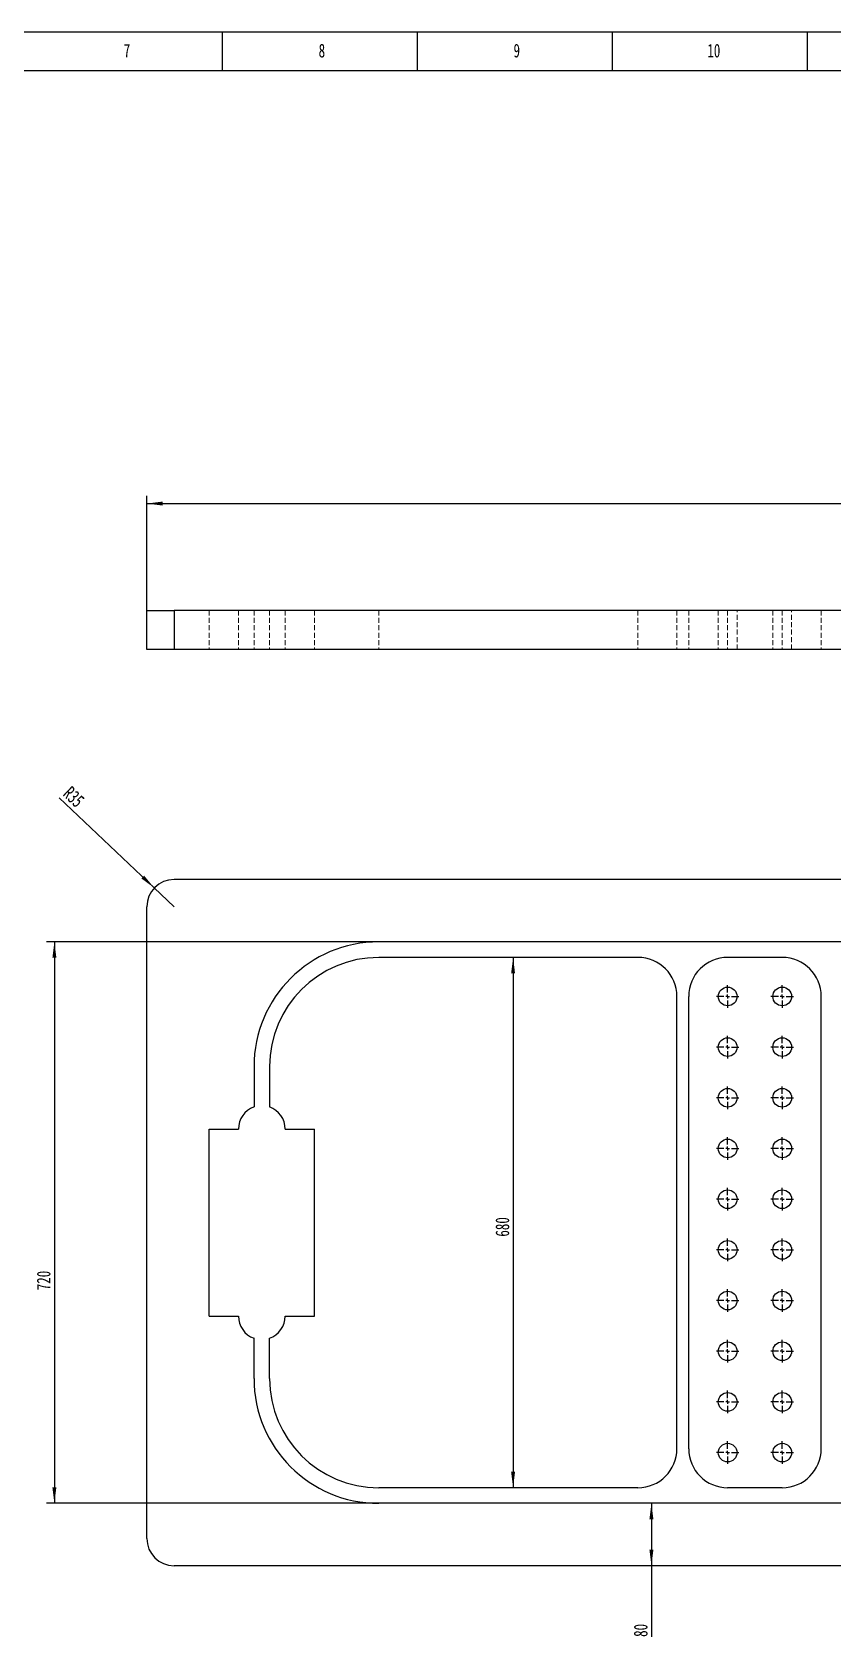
# Model space of a CAD drawing. Header units: millimetres. Extents: x 0 to 1189, y 0 to 841.
# Drawn here: x 303.2 to 508.6, y 429.4 to 841 of the extents above; entities that cross this region are included whole.
import ezdxf

# ---------------------------------------------------------------- set-up
doc = ezdxf.new("R2010")
doc.units = ezdxf.units.MM
doc.linetypes.add('HIDDEN', pattern=[1.905, 1.27, -0.635])
doc.layers.add('10', color=7, linetype='Continuous')
doc.layers.add('5', color=7, linetype='Continuous')
doc.styles.add('SLDTEXTSTYLE5', font='TXT', dxfattribs={"width": 0.7})
doc.dimstyles.new('SLDDIMSTYLE0', dxfattribs={"dimtxt": 3.5, "dimasz": 4.08, "dimexe": 0, "dimexo": 0.0625, "dimgap": 0.875, "dimtad": 2, "dimlfac": 5, "dimrnd": 1e-09, "dimzin": 12, "dimdsep": 46, "dimtxsty": 'SLDTEXTSTYLE5', "dimsah": 1, "dimcen": 0, "dimadec": 0, "dimazin": 3, "dimtfac": 1, "dimtofl": 0, "dimtmove": 0, "dimatfit": 3, "dimfxl": 1, "dimfrac": 2, "dimtolj": 1, "dimtzin": 12, "dimarcsym": 0})
doc.dimstyles.new('SLDDIMSTYLE1', dxfattribs={"dimtxt": 3.5, "dimasz": 4.08, "dimexe": 0, "dimexo": 0.0625, "dimgap": 0.875, "dimtad": 2, "dimlfac": 5, "dimrnd": 1e-09, "dimzin": 12, "dimdsep": 46, "dimtxsty": 'SLDTEXTSTYLE5', "dimsah": 1, "dimcen": 0.09, "dimadec": 0, "dimazin": 3, "dimtfac": 1, "dimtofl": 0, "dimtmove": 0, "dimatfit": 3, "dimfxl": 1, "dimfrac": 2, "dimtolj": 1, "dimtzin": 12, "dimarcsym": 0})

# ---------------------------------------------------------------- blocks, each defined once
blk = doc.blocks.new('_D')
at = {"layer": '10'}
for q in [(310.19, 644.59), (339.64, 616.67)]:
    blk.add_line((334.56, 621.49), q, dxfattribs=at)
blk.add_solid([(334.56, 621.49), (331.94, 624.66), (331.25, 623.93)], dxfattribs=at)
at = {"layer": '10', "insert": (313.3, 647.86), "char_height": 3.5, "attachment_point": 1, "rotation": 316.526, "style": 'SLDTEXTSTYLE5'}
blk.add_mtext('R35', dxfattribs=at)
blk = doc.blocks.new('_D_3')
at = {"layer": '10'}
for p, q in [((392.14, 607.67), (306.93, 607.67)), ((308.93, 607.67), (308.93, 463.67)), ((392.14, 463.67), (306.93, 463.67))]:
    blk.add_line(p, q, dxfattribs=at)
for points in [[(308.93, 607.67), (308.42, 603.59), (309.44, 603.59)], [(308.93, 463.67), (309.44, 467.75), (308.42, 467.75)]]:
    blk.add_solid(points, dxfattribs=at)
at = {"layer": '10', "insert": (304.42, 518.31), "char_height": 3.5, "attachment_point": 1, "rotation": 90, "style": 'SLDTEXTSTYLE5'}
blk.add_mtext('720', dxfattribs=at)
blk = doc.blocks.new('_D_11')
at = {"layer": '10'}
for p, q in [((462.08, 463.67), (462.08, 447.67)), ((462.08, 447.67), (462.08, 429.41))]:
    blk.add_line(p, q, dxfattribs=at)
for points in [[(462.08, 463.67), (461.57, 459.59), (462.59, 459.59)], [(462.08, 447.67), (462.59, 451.75), (461.57, 451.75)]]:
    blk.add_solid(points, dxfattribs=at)
at = {"layer": '10', "insert": (457.57, 429.41), "char_height": 3.5, "attachment_point": 1, "rotation": 90, "style": 'SLDTEXTSTYLE5'}
blk.add_mtext('80', dxfattribs=at)
blk = doc.blocks.new('_D_12')
at = {"layer": '10'}
blk.add_line((426.6, 603.67), (426.6, 467.67), dxfattribs=at)
for points in [[(426.6, 603.67), (426.09, 599.59), (427.1, 599.59)], [(426.6, 467.67), (427.1, 471.75), (426.09, 471.75)]]:
    blk.add_solid(points, dxfattribs=at)
at = {"layer": '10', "insert": (422.08, 532.06), "char_height": 3.5, "attachment_point": 1, "rotation": 90, "style": 'SLDTEXTSTYLE5'}
blk.add_mtext('680', dxfattribs=at)
blk = doc.blocks.new('SW_CENTERMARKSYMBOL_0')
at = {"layer": '10', "color": 0}
for p, q in [((-1, 0), (-2.9, 0)), ((0, 0), (-0.5, 0)), ((0, 1), (0, 2.9)), ((0, 0), (0, 0.5)), ((0, 0), (0, -0.5)), ((0, 0), (0.5, 0)), ((1, 0), (2.9, 0)), ((0, -1), (0, -2.9))]:
    blk.add_line(p, q, dxfattribs=at)
blk = doc.blocks.new('SW_CENTERMARKSYMBOL_1')
at = {"layer": '10', "color": 0}
for p, q in [((-1, 0), (-2.9, 0)), ((0, 0), (-0.5, 0)), ((0, 1), (0, 2.9)), ((0, 0), (0, 0.5)), ((0, 0), (0, -0.5)), ((0, 0), (0.5, 0)), ((1, 0), (2.9, 0)), ((0, -1), (0, -2.9))]:
    blk.add_line(p, q, dxfattribs=at)
blk = doc.blocks.new('SW_CENTERMARKSYMBOL_2')
at = {"layer": '10', "color": 0}
for p, q in [((-1, 0), (-2.9, 0)), ((0, 0), (-0.5, 0)), ((0, 1), (0, 2.9)), ((0, 0), (0, 0.5)), ((0, 0), (0, -0.5)), ((0, 0), (0.5, 0)), ((1, 0), (2.9, 0)), ((0, -1), (0, -2.9))]:
    blk.add_line(p, q, dxfattribs=at)
blk = doc.blocks.new('SW_CENTERMARKSYMBOL_3')
at = {"layer": '10', "color": 0}
for p, q in [((-1, 0), (-2.9, 0)), ((0, 0), (-0.5, 0)), ((0, 1), (0, 2.9)), ((0, 0), (0, 0.5)), ((0, 0), (0, -0.5)), ((0, 0), (0.5, 0)), ((1, 0), (2.9, 0)), ((0, -1), (0, -2.9))]:
    blk.add_line(p, q, dxfattribs=at)
blk = doc.blocks.new('SW_CENTERMARKSYMBOL_4')
at = {"layer": '10', "color": 0}
for p, q in [((-1, 0), (-2.9, 0)), ((0, 0), (-0.5, 0)), ((0, 1), (0, 2.9)), ((0, 0), (0, 0.5)), ((0, 0), (0, -0.5)), ((0, 0), (0.5, 0)), ((1, 0), (2.9, 0)), ((0, -1), (0, -2.9))]:
    blk.add_line(p, q, dxfattribs=at)
blk = doc.blocks.new('SW_CENTERMARKSYMBOL_5')
at = {"layer": '10', "color": 0}
for p, q in [((-1, 0), (-2.9, 0)), ((0, 0), (-0.5, 0)), ((0, 1), (0, 2.9)), ((0, 0), (0, 0.5)), ((0, 0), (0, -0.5)), ((0, 0), (0.5, 0)), ((1, 0), (2.9, 0)), ((0, -1), (0, -2.9))]:
    blk.add_line(p, q, dxfattribs=at)
blk = doc.blocks.new('SW_CENTERMARKSYMBOL_6')
at = {"layer": '10', "color": 0}
for p, q in [((-1, 0), (-2.9, 0)), ((0, 0), (-0.5, 0)), ((0, 1), (0, 2.9)), ((0, 0), (0, 0.5)), ((0, 0), (0, -0.5)), ((0, 0), (0.5, 0)), ((1, 0), (2.9, 0)), ((0, -1), (0, -2.9))]:
    blk.add_line(p, q, dxfattribs=at)
blk = doc.blocks.new('SW_CENTERMARKSYMBOL_7')
at = {"layer": '10', "color": 0}
for p, q in [((-1, 0), (-2.9, 0)), ((0, 0), (-0.5, 0)), ((0, 1), (0, 2.9)), ((0, 0), (0, 0.5)), ((0, 0), (0, -0.5)), ((0, 0), (0.5, 0)), ((1, 0), (2.9, 0)), ((0, -1), (0, -2.9))]:
    blk.add_line(p, q, dxfattribs=at)
blk = doc.blocks.new('SW_CENTERMARKSYMBOL_8')
at = {"layer": '10', "color": 0}
for p, q in [((-1, 0), (-2.9, 0)), ((0, 0), (-0.5, 0)), ((0, 1), (0, 2.9)), ((0, 0), (0, 0.5)), ((0, 0), (0, -0.5)), ((0, 0), (0.5, 0)), ((1, 0), (2.9, 0)), ((0, -1), (0, -2.9))]:
    blk.add_line(p, q, dxfattribs=at)
blk = doc.blocks.new('SW_CENTERMARKSYMBOL_9')
at = {"layer": '10', "color": 0}
for p, q in [((-1, 0), (-2.9, 0)), ((0, 0), (-0.5, 0)), ((0, 1), (0, 2.9)), ((0, 0), (0, 0.5)), ((0, 0), (0, -0.5)), ((0, 0), (0.5, 0)), ((1, 0), (2.9, 0)), ((0, -1), (0, -2.9))]:
    blk.add_line(p, q, dxfattribs=at)
blk = doc.blocks.new('SW_CENTERMARKSYMBOL_10')
at = {"layer": '10', "color": 0}
for p, q in [((-1, 0), (-2.9, 0)), ((0, 0), (-0.5, 0)), ((0, 1), (0, 2.9)), ((0, 0), (0, 0.5)), ((0, 0), (0, -0.5)), ((0, 0), (0.5, 0)), ((1, 0), (2.9, 0)), ((0, -1), (0, -2.9))]:
    blk.add_line(p, q, dxfattribs=at)
blk = doc.blocks.new('SW_CENTERMARKSYMBOL_11')
at = {"layer": '10', "color": 0}
for p, q in [((-1, 0), (-2.9, 0)), ((0, 0), (-0.5, 0)), ((0, 1), (0, 2.9)), ((0, 0), (0, 0.5)), ((0, 0), (0, -0.5)), ((0, 0), (0.5, 0)), ((1, 0), (2.9, 0)), ((0, -1), (0, -2.9))]:
    blk.add_line(p, q, dxfattribs=at)
blk = doc.blocks.new('SW_CENTERMARKSYMBOL_12')
at = {"layer": '10', "color": 0}
for p, q in [((-1, 0), (-2.9, 0)), ((0, 0), (-0.5, 0)), ((0, 1), (0, 2.9)), ((0, 0), (0, 0.5)), ((0, 0), (0, -0.5)), ((0, 0), (0.5, 0)), ((1, 0), (2.9, 0)), ((0, -1), (0, -2.9))]:
    blk.add_line(p, q, dxfattribs=at)
blk = doc.blocks.new('SW_CENTERMARKSYMBOL_13')
at = {"layer": '10', "color": 0}
for p, q in [((-1, 0), (-2.9, 0)), ((0, 0), (-0.5, 0)), ((0, 1), (0, 2.9)), ((0, 0), (0, 0.5)), ((0, 0), (0, -0.5)), ((0, 0), (0.5, 0)), ((1, 0), (2.9, 0)), ((0, -1), (0, -2.9))]:
    blk.add_line(p, q, dxfattribs=at)
blk = doc.blocks.new('SW_CENTERMARKSYMBOL_14')
at = {"layer": '10', "color": 0}
for p, q in [((-1, 0), (-2.9, 0)), ((0, 0), (-0.5, 0)), ((0, 1), (0, 2.9)), ((0, 0), (0, 0.5)), ((0, 0), (0, -0.5)), ((0, 0), (0.5, 0)), ((1, 0), (2.9, 0)), ((0, -1), (0, -2.9))]:
    blk.add_line(p, q, dxfattribs=at)
blk = doc.blocks.new('SW_CENTERMARKSYMBOL_15')
at = {"layer": '10', "color": 0}
for p, q in [((-1, 0), (-2.9, 0)), ((0, 0), (-0.5, 0)), ((0, 1), (0, 2.9)), ((0, 0), (0, 0.5)), ((0, 0), (0, -0.5)), ((0, 0), (0.5, 0)), ((1, 0), (2.9, 0)), ((0, -1), (0, -2.9))]:
    blk.add_line(p, q, dxfattribs=at)
blk = doc.blocks.new('SW_CENTERMARKSYMBOL_16')
at = {"layer": '10', "color": 0}
for p, q in [((-1, 0), (-2.9, 0)), ((0, 0), (-0.5, 0)), ((0, 1), (0, 2.9)), ((0, 0), (0, 0.5)), ((0, 0), (0, -0.5)), ((0, 0), (0.5, 0)), ((1, 0), (2.9, 0)), ((0, -1), (0, -2.9))]:
    blk.add_line(p, q, dxfattribs=at)
blk = doc.blocks.new('SW_CENTERMARKSYMBOL_17')
at = {"layer": '10', "color": 0}
for p, q in [((-1, 0), (-2.9, 0)), ((0, 0), (-0.5, 0)), ((0, 1), (0, 2.9)), ((0, 0), (0, 0.5)), ((0, 0), (0, -0.5)), ((0, 0), (0.5, 0)), ((1, 0), (2.9, 0)), ((0, -1), (0, -2.9))]:
    blk.add_line(p, q, dxfattribs=at)
blk = doc.blocks.new('SW_CENTERMARKSYMBOL_18')
at = {"layer": '10', "color": 0}
for p, q in [((-1, 0), (-2.9, 0)), ((0, 0), (-0.5, 0)), ((0, 1), (0, 2.9)), ((0, 0), (0, 0.5)), ((0, 0), (0, -0.5)), ((0, 0), (0.5, 0)), ((1, 0), (2.9, 0)), ((0, -1), (0, -2.9))]:
    blk.add_line(p, q, dxfattribs=at)
blk = doc.blocks.new('SW_CENTERMARKSYMBOL_19')
at = {"layer": '10', "color": 0}
for p, q in [((-1, 0), (-2.9, 0)), ((0, 0), (-0.5, 0)), ((0, 1), (0, 2.9)), ((0, 0), (0, 0.5)), ((0, 0), (0, -0.5)), ((0, 0), (0.5, 0)), ((1, 0), (2.9, 0)), ((0, -1), (0, -2.9))]:
    blk.add_line(p, q, dxfattribs=at)
blk = doc.blocks.new('_D_16')
at = {"layer": '10'}
for p, q in [((332.64, 692.67), (332.64, 722.08)), ((728.64, 692.67), (728.64, 722.08)), ((332.64, 720.08), (728.64, 720.08))]:
    blk.add_line(p, q, dxfattribs=at)
for points in [[(332.64, 720.08), (336.72, 719.57), (336.72, 720.59)], [(728.64, 720.08), (724.56, 720.59), (724.56, 719.57)]]:
    blk.add_solid(points, dxfattribs=at)
at = {"layer": '10', "insert": (511.55, 724.59), "char_height": 3.5, "attachment_point": 1, "style": 'SLDTEXTSTYLE5'}
blk.add_mtext('1980', dxfattribs=at)

msp = doc.modelspace()

# ---------------------------------------------------------------- linework, layer by layer
at = {"color": 7, "linetype": 'Continuous', "lineweight": 25}
for p, q in [((332.6352, 682.6675), (332.6352, 692.6675)), ((332.6352, 692.6675), (339.6352, 692.6675)), ((339.6352, 692.6675), (339.6352, 682.6675)), ((721.6352, 692.6675), (339.6352, 692.6675)), ((339.6352, 682.6675), (332.6352, 682.6675)), ((721.6352, 682.6675), (339.6352, 682.6675)), ((721.6352, 623.6723), (339.6352, 623.6723)), ((332.6352, 454.6723), (332.6352, 616.6723)), ((654.6352, 607.6723), (392.1352, 607.6723)), ((458.6352, 603.6723), (392.1352, 603.6723)), ((495.6352, 603.6723), (481.6352, 603.6723)), ((468.6352, 477.6723), (468.6352, 593.6723)), ((471.6352, 477.6723), (471.6352, 593.6723)), ((505.6352, 477.6723), (505.6352, 593.6723)), ((360.1352, 575.6723), (360.1352, 565.3292)), ((364.1352, 575.6723), (364.1352, 565.3292)), ((348.6352, 559.6723), (356.1352, 559.6723)), ((348.6352, 511.6723), (348.6352, 559.6723)), ((368.1352, 559.6723), (375.6352, 559.6723)), ((375.6352, 511.6723), (375.6352, 559.6723)), ((348.6352, 511.6723), (356.1352, 511.6723)), ((368.1352, 511.6723), (375.6352, 511.6723)), ((360.1352, 495.6723), (360.1352, 506.0155)), ((364.1352, 495.6723), (364.1352, 506.0155)), ((458.6352, 467.6723), (392.1352, 467.6723)), ((495.6352, 467.6723), (481.6352, 467.6723)), ((654.6352, 463.6723), (392.1352, 463.6723)), ((721.6352, 447.6723), (339.6352, 447.6723))]:
    msp.add_line(p, q, dxfattribs=at)
at = {"color": 7, "linetype": 'HIDDEN', "lineweight": 18}
for p, q in [((339.6352, 682.6675), (339.6352, 692.6675)), ((348.6352, 692.6675), (348.6352, 682.6675)), ((356.1352, 692.6675), (356.1352, 682.6675)), ((360.1352, 692.6675), (360.1352, 682.6675)), ((364.1352, 692.6675), (364.1352, 682.6675)), ((368.1352, 692.6675), (368.1352, 682.6675)), ((375.6352, 692.6675), (375.6352, 682.6675)), ((392.1352, 692.6675), (392.1352, 682.6675)), ((458.6352, 692.6675), (458.6352, 682.6675)), ((468.6352, 692.6675), (468.6352, 682.6675)), ((471.6352, 692.6675), (471.6352, 682.6675)), ((479.2365, 692.6675), (479.2365, 682.6675)), ((481.6352, 692.6675), (481.6352, 682.6675)), ((484.0365, 682.6675), (484.0365, 692.6675)), ((493.2365, 692.6675), (493.2365, 682.6675)), ((495.6352, 692.6675), (495.6352, 682.6675)), ((498.0365, 682.6675), (498.0365, 692.6675)), ((505.6352, 692.6675), (505.6352, 682.6675))]:
    msp.add_line(p, q, dxfattribs=at)
at = {"color": 7, "linetype": 'Continuous', "lineweight": 25}
for centre in [(481.6365, 593.6723), (495.6365, 593.6723), (481.6365, 580.6723), (495.6365, 580.6723), (481.6365, 567.6723), (495.6365, 567.6723), (481.6365, 554.6723), (495.6365, 554.6723), (481.6365, 541.6723), (495.6365, 541.6723), (481.6365, 528.6723), (495.6365, 528.6723), (481.6365, 515.6723), (495.6365, 515.6723), (481.6365, 502.6723), (495.6365, 502.6723), (481.6365, 489.6723), (495.6365, 489.6723), (481.6365, 476.6723), (495.6365, 476.6723)]:
    msp.add_circle(centre, 2.4, dxfattribs=at)
for centre, radius, start, end in [((339.6352, 616.6723), 7, 90, 180), ((392.1352, 575.6723), 32, 90, 180), ((392.1352, 575.6723), 28, 90, 180), ((458.6352, 593.6723), 10, 0, 90), ((481.6352, 593.6723), 10, 90, 180), ((495.6352, 593.6723), 10, 0, 90), ((362.1352, 559.6723), 6, 109.471221, 180), ((362.1352, 559.6723), 6, 0, 70.528779), ((362.1352, 511.6723), 6, 180, 250.528779), ((362.1352, 511.6723), 6, 289.471221, 0), ((392.1352, 495.6723), 32, 180, 270), ((392.1352, 495.6723), 28, 180, 270), ((458.6352, 477.6723), 10, 270, 0), ((481.6352, 477.6723), 10, 180, 270), ((495.6352, 477.6723), 10, 270, 0), ((339.6352, 454.6723), 7, 180, 270)]:
    msp.add_arc(centre, radius, start, end, dxfattribs=at)
at = {"layer": '5', "color": 7}
msp.add_line((1189, 841), (0, 841), dxfattribs=at)
at = {"layer": '5'}
for p, q in [((352, 841), (352, 831.0501)), ((402, 841), (402, 831.0501)), ((452, 841), (452, 831.0501)), ((502, 841), (502, 831.0501))]:
    msp.add_line(p, q, dxfattribs=at)
at = {"layer": '5', "color": 7, "lineweight": 25}
msp.add_line((1179, 831.0501), (25, 831.0501), dxfattribs=at)

# ---------------------------------------------------------------- block references
at = {"layer": '10'}
for name, p in [('SW_CENTERMARKSYMBOL_18', (481.6365, 593.6723)), ('SW_CENTERMARKSYMBOL_19', (495.6365, 593.6723)), ('SW_CENTERMARKSYMBOL_8', (481.6365, 580.6723)), ('SW_CENTERMARKSYMBOL_17', (495.6365, 580.6723)), ('SW_CENTERMARKSYMBOL_7', (481.6365, 567.6723)), ('SW_CENTERMARKSYMBOL_16', (495.6365, 567.6723)), ('SW_CENTERMARKSYMBOL_6', (481.6365, 554.6723)), ('SW_CENTERMARKSYMBOL_15', (495.6365, 554.6723)), ('SW_CENTERMARKSYMBOL_5', (481.6365, 541.6723)), ('SW_CENTERMARKSYMBOL_14', (495.6365, 541.6723)), ('SW_CENTERMARKSYMBOL_4', (481.6365, 528.6723)), ('SW_CENTERMARKSYMBOL_13', (495.6365, 528.6723)), ('SW_CENTERMARKSYMBOL_3', (481.6365, 515.6723)), ('SW_CENTERMARKSYMBOL_12', (495.6365, 515.6723)), ('SW_CENTERMARKSYMBOL_2', (481.6365, 502.6723)), ('SW_CENTERMARKSYMBOL_11', (495.6365, 502.6723)), ('SW_CENTERMARKSYMBOL_1', (481.6365, 489.6723)), ('SW_CENTERMARKSYMBOL_10', (495.6365, 489.6723)), ('SW_CENTERMARKSYMBOL_0', (481.6365, 476.6723)), ('SW_CENTERMARKSYMBOL_9', (495.6365, 476.6723))]:
    msp.add_blockref(name, p, dxfattribs=at)

# ---------------------------------------------------------------- texts
at = {"layer": '10', "char_height": 3.5, "attachment_point": 2, "style": 'SLDTEXTSTYLE5'}
for s, insert in [('7', (327.5469, 838.0019)), ('8', (377.5469, 838.0019)), ('9', (427.5469, 838.0019)), ('10', (478.0889, 838.0019))]:
    msp.add_mtext(s, dxfattribs=dict(at, insert=insert))

# ---------------------------------------------------------------- dimensions: what is measured, and where the dimension line sits
at = {"layer": '10'}
dim = msp.add_linear_dim(base=(728.6352, 720.0807), p1=(332.6352, 692.6675), p2=(728.6352, 692.6675), dimstyle='SLDDIMSTYLE1', dxfattribs=at)
dim.commit()
dim.dimension.update_dxf_attribs({"geometry": '_D_16', "text_midpoint": (514.6196, 720.0807), "dimtype": 160})
dim = msp.add_radius_dim(center=(339.6352, 616.6723), mpoint=(334.5554, 621.4885), dimstyle='SLDDIMSTYLE0', dxfattribs=at)
dim.commit()
dim.dimension.update_dxf_attribs({"geometry": '_D', "text_midpoint": (311.8195, 643.0445), "dimtype": 164})
for base, p1, p2, picture, middle in [((308.9296, 463.6723), (392.1352, 607.6723), (392.1352, 463.6723), '_D_3', (308.9296, 520.6111)), ((426.5966, 467.6723), (458.6352, 603.6723), (458.6352, 467.6723), '_D_12', (426.5966, 534.3572)), ((462.0817, 447.6723), (392.1352, 463.6723), (339.6352, 447.6723), '_D_11', (462.0817, 430.9428))]:
    dim = msp.add_linear_dim(base=base, p1=p1, p2=p2, angle=90, dimstyle='SLDDIMSTYLE1', dxfattribs=at)
    dim.commit()
    dim.dimension.update_dxf_attribs({"geometry": picture, "text_midpoint": middle, "dimtype": 160})

doc.saveas('drawing.dxf')
